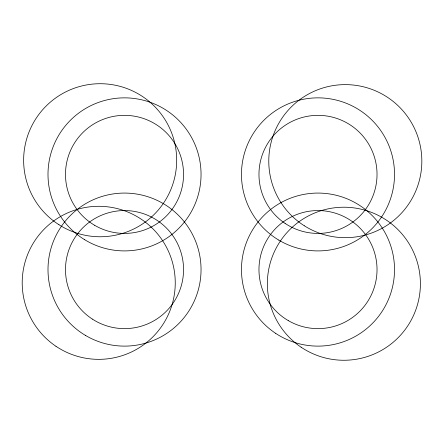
<?xml version="1.0" encoding="UTF-8"?>
<svg xmlns="http://www.w3.org/2000/svg" width="444" height="444" viewBox="0 0 444 444"><rect width="100%" height="100%" fill="white"/><g stroke="black" fill="none" stroke-linecap="round" stroke-linejoin="round"><path stroke-width="0.67" d="M92.38 319.108A59.035 59.035 0 0 0 183.472 272.677A59.035 59.035 0 0 0 97.713 216.999A59.035 59.035 0 0 0 92.38 319.108M94.7 225.33A59.035 59.035 0 0 0 183.55 174.736A59.035 59.035 0 0 0 95.31 123.082A59.035 59.035 0 0 0 94.7 225.33M285.098 223.399A59.035 59.035 0 0 0 376.895 178.366A59.035 59.035 0 0 0 291.997 121.384A59.035 59.035 0 0 0 285.098 223.399M288.284 320.607A59.035 59.035 0 0 0 377.028 269.824A59.035 59.035 0 0 0 288.678 218.359A59.035 59.035 0 0 0 288.284 320.607M85.698 335.542A76.529 76.529 0 0 0 201.043 270.241A76.529 76.529 0 0 0 86.819 203.002A76.529 76.529 0 0 0 85.698 335.542M275.591 333.3A76.529 76.529 0 0 0 394.366 274.464A76.529 76.529 0 0 0 284.027 201.021A76.529 76.529 0 0 0 275.591 333.3M278.788 240.104A76.529 76.529 0 0 0 394.516 175.474A76.529 76.529 0 0 0 280.68 107.57A76.529 76.529 0 0 0 278.788 240.104M84.704 239.732A76.529 76.529 0 0 0 201.027 176.19A76.529 76.529 0 0 0 87.834 107.22A76.529 76.529 0 0 0 84.704 239.732M304.362 225.802A76.529 76.529 0 0 0 421.772 164.286A76.529 76.529 0 0 0 309.79 93.362A76.529 76.529 0 0 0 304.362 225.802M58.969 224.731A76.529 76.529 0 0 0 176.607 163.658A76.529 76.529 0 0 0 64.896 92.319A76.529 76.529 0 0 0 58.969 224.731M56 346.309A76.529 76.529 0 0 0 175.069 288.084A76.529 76.529 0 0 0 65.113 214.075A76.529 76.529 0 0 0 56 346.309M301.115 347.202A76.529 76.529 0 0 0 420.218 289.038A76.529 76.529 0 0 0 310.301 214.974A76.529 76.529 0 0 0 301.115 347.202"/></g></svg>
